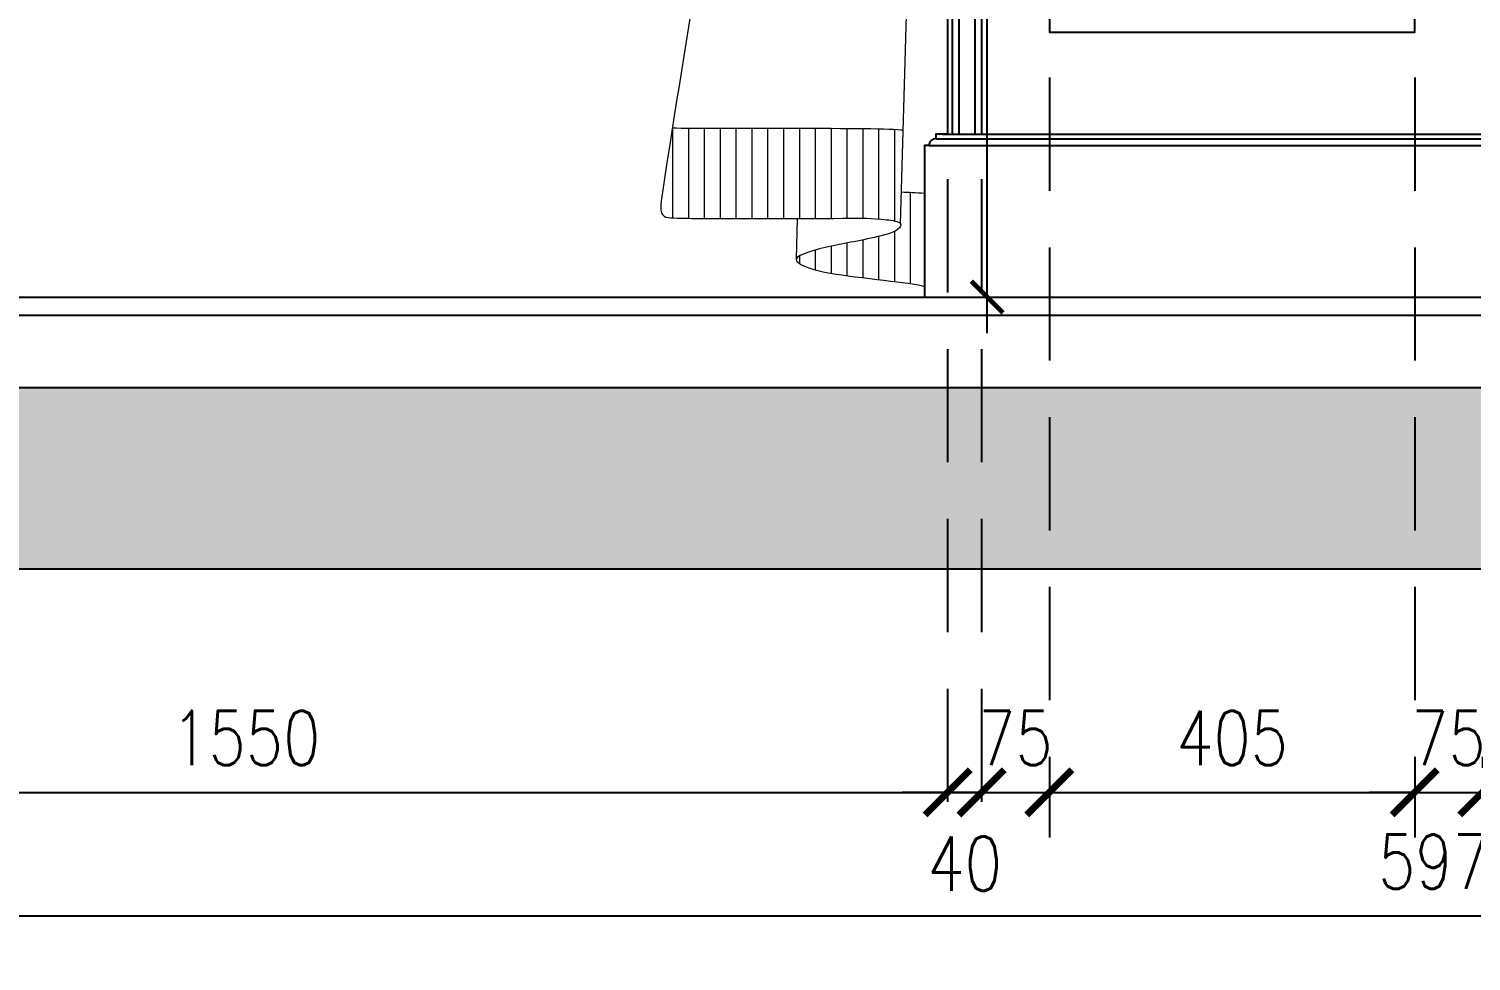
# Model space of a CAD drawing. Header units: inches. Extents: x -12478 to 399182, y -16583 to 525552.
# Drawn here: x 23751 to 25343, y 18129 to 19158 of the extents above; entities that cross this region are included whole.
import ezdxf

# ---------------------------------------------------------------- set-up
doc = ezdxf.new("R2010")
doc.units = ezdxf.units.IN
doc.header["$LTSCALE"] = 1000
doc.header["$MEASUREMENT"] = 0
for name, pattern in [('DASHED', [0.75, 0.5, -0.25]), ('HIDDEN', [0.375, 0.25, -0.125]), ('HIDDEN2', [0.1875, 0.125, -0.0625])]:
    doc.linetypes.add(name, pattern=pattern)
for name, color, linetype in [('A-DIM', 9, 'Continuous'), ('A-Hidden', 8, 'HIDDEN'), ('Layer1', 1, 'Continuous'), ('Layer3', 3, 'Continuous'), ('Layer7', 8, 'Continuous')]:
    doc.layers.add(name, color=color, linetype=linetype)
doc.layers.add('Fabric', color=253, linetype='Continuous', lineweight=0)
doc.layers.add('Wood treillis', color=111, linetype='Continuous', lineweight=0)
doc.styles.add('ST9', font='romans.shx', dxfattribs={"width": 0.8})
doc.styles.add('ZZ-Dim All', font='romans.shx', dxfattribs={"width": 0.8})
doc.dimstyles.new('DIM-100', dxfattribs={"dimscale": 50, "dimtxt": 1.25, "dimasz": 1, "dimexe": 1, "dimexo": 1, "dimgap": 0.6, "dimtad": 1, "dimdec": 0, "dimrnd": 5, "dimdsep": 46, "dimtxsty": 'ZZ-Dim All', "dimblk1": 'ARCHTICK', "dimblk2": 'ARCHTICK', "dimsah": 1, "dimcen": 1, "dimdle": 1, "dimclrd": 256, "dimclre": 8, "dimclrt": 256, "dimazin": 2, "dimtfac": 1, "dimtdec": 0, "dimtix": 1, "dimtmove": 2, "dimatfit": 2, "dimfxl": 0.1, "dimtolj": 1, "dimtzin": 0, "dimlwd": -1, "dimlwe": -1, "dimarcsym": 0})
doc.dimstyles.new('DIM-20', dxfattribs={"dimscale": 1000, "dimtxt": 0.044, "dimasz": 0.035, "dimexe": 0.022, "dimexo": 0.022, "dimgap": 0.022, "dimtad": 1, "dimdec": 0, "dimzin": 0, "dimdsep": 46, "dimtxsty": 'ST9', "dimblk1": 'ARCHTICK', "dimblk2": 'ARCHTICK', "dimsah": 1, "dimcen": 0.088, "dimdle": 0.04, "dimclrd": 256, "dimclre": 256, "dimclrt": 3, "dimadec": 0, "dimazin": 0, "dimtfac": 1, "dimtdec": 0, "dimtix": 1, "dimtofl": 0, "dimtmove": 1, "dimatfit": 3, "dimldrblk": 'CLOSED', "dimfxl": 1, "dimtolj": 1, "dimtzin": 0, "dimarcsym": 0})

# ---------------------------------------------------------------- blocks, each defined once
blk = doc.blocks.new('_ARCHTICK')
at = {"color": 0, "linetype": 'ByBlock', "const_width": 0.15}
blk.add_lwpolyline([(-0.5, -0.5), (0.5, 0.5)], dxfattribs=at)
blk = doc.blocks.new('*D329')
at = {"layer": 'A-DIM', "color": 8, "linetype": 'HIDDEN2', "transparency": 16777216}
for p, q in [((23215.5, 18992.1), (23215.5, 18265.2)), ((24765, 18992.1), (24765, 18265.2))]:
    blk.add_line(p, q, dxfattribs=at)
at = {"layer": 'A-DIM', "transparency": 16777216}
blk.add_line((23165.5, 18315.2), (24815, 18315.2), dxfattribs=at)
at = {"layer": 'Defpoints', "color": 0, "transparency": 16777216}
for p in [(23215.5, 19042.1, 0), (24765, 19042.1, 0), (24765, 18315.2)]:
    blk.add_point(p, dxfattribs=at)
at = {"layer": 'A-DIM', "transparency": 16777216, "xscale": 50, "yscale": 50, "zscale": 50, "rotation": 180}
blk.add_blockref('_ARCHTICK', (23215.5, 18315.2), dxfattribs=at)
at = {"layer": 'A-DIM', "transparency": 16777216, "xscale": 50, "yscale": 50, "zscale": 50}
blk.add_blockref('_ARCHTICK', (24765, 18315.2), dxfattribs=at)
at = {"layer": 'A-DIM', "color": 3, "transparency": 16777216, "insert": (23990.3, 18375.2), "char_height": 60, "attachment_point": 5, "style": 'ZZ-Dim All'}
blk.add_mtext('\\A1;1550', dxfattribs=at)
blk = doc.blocks.new('*D330')
at = {"layer": 'A-DIM', "color": 8, "linetype": 'HIDDEN2', "transparency": 16777216}
for p, q in [((24765, 18992.1), (24765, 18265.2)), ((24802.5, 18992.1), (24802.5, 18265.2))]:
    blk.add_line(p, q, dxfattribs=at)
at = {"layer": 'A-DIM', "transparency": 16777216}
for p, q in [((24765, 18315.2), (24715, 18315.2)), ((24765, 18315.2), (24802.5, 18315.2)), ((24802.5, 18315.2), (24852.5, 18315.2))]:
    blk.add_line(p, q, dxfattribs=at)
at = {"layer": 'Defpoints', "color": 0, "transparency": 16777216}
for p in [(24765, 19042.1, 0), (24802.5, 19042.1, 0), (24802.5, 18315.2)]:
    blk.add_point(p, dxfattribs=at)
at = {"layer": 'A-DIM', "transparency": 16777216, "xscale": 50, "yscale": 50, "zscale": 50}
blk.add_blockref('_ARCHTICK', (24765, 18315.2), dxfattribs=at)
at = {"layer": 'A-DIM', "transparency": 16777216, "xscale": 50, "yscale": 50, "zscale": 50, "rotation": 180}
blk.add_blockref('_ARCHTICK', (24802.5, 18315.2), dxfattribs=at)
at = {"layer": 'A-DIM', "color": 3, "transparency": 16777216, "insert": (24783.8, 18236.5), "char_height": 60, "attachment_point": 5, "style": 'ZZ-Dim All'}
blk.add_mtext('\\A1;40', dxfattribs=at)
blk = doc.blocks.new('*D331')
at = {"layer": 'A-DIM', "color": 8, "linetype": 'HIDDEN2', "transparency": 16777216}
for p, q in [((24877.3, 19104.5), (24877.3, 18265.2)), ((24802.5, 18992.1), (24802.5, 18265.2))]:
    blk.add_line(p, q, dxfattribs=at)
at = {"layer": 'A-DIM', "transparency": 16777216}
for p, q in [((24802.5, 18315.2), (24752.5, 18315.2)), ((24802.5, 18315.2), (24877.3, 18315.2)), ((24877.3, 18315.2), (24927.3, 18315.2))]:
    blk.add_line(p, q, dxfattribs=at)
at = {"layer": 'Defpoints', "color": 0, "transparency": 16777216}
for p in [(24877.3, 19154.5, 0), (24802.5, 19042.1, 0), (24877.3, 18315.2)]:
    blk.add_point(p, dxfattribs=at)
at = {"layer": 'A-DIM', "transparency": 16777216, "xscale": 50, "yscale": 50, "zscale": 50}
blk.add_blockref('_ARCHTICK', (24802.5, 18315.2), dxfattribs=at)
at = {"layer": 'A-DIM', "transparency": 16777216, "xscale": 50, "yscale": 50, "zscale": 50, "rotation": 180}
blk.add_blockref('_ARCHTICK', (24877.3, 18315.2), dxfattribs=at)
at = {"layer": 'A-DIM', "color": 3, "transparency": 16777216, "insert": (24839.9, 18375.2), "char_height": 60, "attachment_point": 5, "style": 'ZZ-Dim All'}
blk.add_mtext('\\A1;75', dxfattribs=at)
blk = doc.blocks.new('*D332')
at = {"layer": 'A-DIM', "color": 8, "linetype": 'HIDDEN2', "transparency": 16777216}
for p, q in [((24877.3, 19104.5), (24877.3, 18265.2)), ((25280.6, 19104.5), (25280.6, 18265.2))]:
    blk.add_line(p, q, dxfattribs=at)
at = {"layer": 'A-DIM', "transparency": 16777216}
blk.add_line((24827.3, 18315.2), (25330.6, 18315.2), dxfattribs=at)
at = {"layer": 'Defpoints', "color": 0, "transparency": 16777216}
for p in [(24877.3, 19154.5, 0), (25280.6, 19154.5, 0), (25280.6, 18315.2)]:
    blk.add_point(p, dxfattribs=at)
at = {"layer": 'A-DIM', "transparency": 16777216, "xscale": 50, "yscale": 50, "zscale": 50, "rotation": 180}
blk.add_blockref('_ARCHTICK', (24877.3, 18315.2), dxfattribs=at)
at = {"layer": 'A-DIM', "transparency": 16777216, "xscale": 50, "yscale": 50, "zscale": 50}
blk.add_blockref('_ARCHTICK', (25280.6, 18315.2), dxfattribs=at)
at = {"layer": 'A-DIM', "color": 3, "transparency": 16777216, "insert": (25079, 18375.2), "char_height": 60, "attachment_point": 5, "style": 'ZZ-Dim All'}
blk.add_mtext('\\A1;405', dxfattribs=at)
blk = doc.blocks.new('*D333')
at = {"layer": 'A-DIM', "color": 8, "linetype": 'HIDDEN2', "transparency": 16777216}
for p, q in [((25280.6, 19104.5), (25280.6, 18265.2)), ((25355.3, 19104.5), (25355.3, 18265.2))]:
    blk.add_line(p, q, dxfattribs=at)
at = {"layer": 'A-DIM', "transparency": 16777216}
for p, q in [((25280.6, 18315.2), (25230.6, 18315.2)), ((25280.6, 18315.2), (25355.3, 18315.2)), ((25355.3, 18315.2), (25405.3, 18315.2))]:
    blk.add_line(p, q, dxfattribs=at)
at = {"layer": 'Defpoints', "color": 0, "transparency": 16777216}
for p in [(25280.6, 19154.5, 0), (25355.3, 19154.5, 0), (25355.3, 18315.2)]:
    blk.add_point(p, dxfattribs=at)
at = {"layer": 'A-DIM', "transparency": 16777216, "xscale": 50, "yscale": 50, "zscale": 50}
blk.add_blockref('_ARCHTICK', (25280.6, 18315.2), dxfattribs=at)
at = {"layer": 'A-DIM', "transparency": 16777216, "xscale": 50, "yscale": 50, "zscale": 50, "rotation": 180}
blk.add_blockref('_ARCHTICK', (25355.3, 18315.2), dxfattribs=at)
at = {"layer": 'A-DIM', "color": 3, "transparency": 16777216, "insert": (25317.9, 18375.2), "char_height": 60, "attachment_point": 5, "style": 'ZZ-Dim All'}
blk.add_mtext('\\A1;75', dxfattribs=at)
blk = doc.blocks.new('*D334')
at = {"layer": 'A-DIM', "color": 8, "linetype": 'HIDDEN2', "transparency": 16777216}
for p, q in [((25355.3, 19104.5), (25355.3, 18265.2)), ((26713.2, 19104.5), (26713.2, 18265.2))]:
    blk.add_line(p, q, dxfattribs=at)
at = {"layer": 'A-DIM', "transparency": 16777216}
blk.add_line((25305.3, 18315.2), (26763.2, 18315.2), dxfattribs=at)
at = {"layer": 'Defpoints', "color": 0, "transparency": 16777216}
for p in [(25355.3, 19154.5, 0), (26713.2, 19154.5, 0), (26713.2, 18315.2)]:
    blk.add_point(p, dxfattribs=at)
at = {"layer": 'A-DIM', "transparency": 16777216, "xscale": 50, "yscale": 50, "zscale": 50, "rotation": 180}
blk.add_blockref('_ARCHTICK', (25355.3, 18315.2), dxfattribs=at)
at = {"layer": 'A-DIM', "transparency": 16777216, "xscale": 50, "yscale": 50, "zscale": 50}
blk.add_blockref('_ARCHTICK', (26713.2, 18315.2), dxfattribs=at)
at = {"layer": 'A-DIM', "color": 3, "transparency": 16777216, "insert": (26034.2, 18375.2), "char_height": 60, "attachment_point": 5, "style": 'ZZ-Dim All'}
blk.add_mtext('\\A1;1360', dxfattribs=at)
blk = doc.blocks.new('*D356')
at = {"layer": 'A-DIM', "color": 8, "linetype": 'HIDDEN2', "transparency": 16777216}
for p, q in [((28310, 18992), (28310, 18128.8)), ((22335, 18812), (22335, 18128.8))]:
    blk.add_line(p, q, dxfattribs=at)
at = {"layer": 'A-DIM', "transparency": 16777216}
blk.add_line((22285, 18178.8), (28360, 18178.8), dxfattribs=at)
at = {"layer": 'Defpoints', "color": 0, "transparency": 16777216}
for p in [(28310, 19042, 0), (22335, 18862, 0), (28310, 18178.8)]:
    blk.add_point(p, dxfattribs=at)
at = {"layer": 'A-DIM', "transparency": 16777216, "xscale": 50, "yscale": 50, "zscale": 50, "rotation": 180}
blk.add_blockref('_ARCHTICK', (22335, 18178.8), dxfattribs=at)
at = {"layer": 'A-DIM', "transparency": 16777216, "xscale": 50, "yscale": 50, "zscale": 50}
blk.add_blockref('_ARCHTICK', (28310, 18178.8), dxfattribs=at)
at = {"layer": 'A-DIM', "color": 3, "transparency": 16777216, "insert": (25322.5, 18238.8), "char_height": 60, "attachment_point": 5, "style": 'ZZ-Dim All'}
blk.add_mtext('\\A1;5975', dxfattribs=at)
blk = doc.blocks.new('A$C4cf03dc6')
at = {"layer": 'Fabric', "lineweight": 0}
for p, q in [((1499.8, 76.1, 0), (1499.8, 176, 0)), ((1517.3, 75.7, 0), (1517.3, 175.1, 0)), ((1534.8, 75.5, 0), (1534.8, 174.7, 0)), ((1552.3, 75.4, 0), (1552.3, 174.6, 0)), ((1569.8, 75.4, 0), (1569.8, 174.5, 0)), ((1587.3, 75.3, 0), (1587.3, 174.4, 0)), ((1604.8, 75.3, 0), (1604.8, 174.4, 0)), ((1622.3, 75.4, 0), (1622.3, 174.4, 0)), ((1639.8, 75.5, 0), (1639.8, 174.5, 0)), ((1657.3, 75.5, 0), (1657.3, 174.5, 0)), ((1674.8, 75.7, 0), (1674.8, 174.6, 0)), ((1692.3, 75.8, 0), (1692.3, 174.8, 0)), ((1709.8, 75.9, 0), (1709.8, 174.9, 0)), ((1727.3, 75, 0), (1727.3, 174.9, 0)), ((1744.8, 72.8, 0), (1744.8, 174, 0)), ((1762.3, 4.6, 0), (1762.3, 104.4, 0)), ((1692.3, 12.5, 0), (1692.3, 48.5, 0)), ((1709.8, 10.2, 0), (1709.8, 52, 0)), ((1727.3, 8.2, 0), (1727.3, 55.9, 0)), ((1744.8, 6.3, 0), (1744.8, 61.5, 0)), ((1639.8, 25.7, 0), (1639.8, 34.3, 0)), ((1657.3, 18.8, 0), (1657.3, 40.8, 0)), ((1674.8, 15, 0), (1674.8, 45, 0))]:
    blk.add_line(p, q, dxfattribs=at)
at = {"layer": 'Fabric', "lineweight": 0, "elevation": 0}
for points in [[(1751.2, 69.3), (1781.7, 1134.5)], [(1636.1, 30.7), (1637.5, 75.4)]]:
    blk.add_lwpolyline(points, dxfattribs=at)
at = {"layer": 'Fabric', "lineweight": 0}
blk.add_open_spline([(1655, 1163.3, 0), (1654.5, 1159, 0), (1653.9, 1154.6, 0), (1653.3, 1150.3, 0), (1652.4, 1143.3, 0), (1651.4, 1136.4, 0), (1650.5, 1129.4, 0), (1650.5, 1129.4, 0), (1650.5, 1129.4, 0), (1650.5, 1129.4, 0), (1595.1, 713.6, 0), (1544.5, 477.9, 0), (1484.1, 76.9, 0), (1505.3, 75.8, 0), (1584.6, 75.1, 0), (1657.1, 75.5, 0), (1722.7, 76.1, 0), (1752.9, 72.1, 0), (1749.5, 61.5, 0), (1711.9, 51.6, 0), (1671.7, 45.6, 0), (1627, 32.5, 0), (1653.6, 17.9, 0), (1719.2, 8.2, 0), (1781.6, 2.4, 0), (1777.6, -0.6)], degree=3, knots=[185.942654, 185.942654, 185.942654, 185.942654, 194.933462, 194.933462, 194.933462, 209.256711, 209.256711, 209.256711, 209.258227, 209.258227, 209.258227, 1067.803273, 1090.343366, 1101.041024, 1124.788132, 1253.632328, 1281.505184, 1291.97919, 1296.93529, 1312.115972, 1346.838143, 1377.534104, 1387.5713, 1425.177123, 1520.355421, 1520.355421, 1520.355421, 1520.355421], dxfattribs=at)
for points in [[(1499.4, 175.6, 0), (1541.9, 174.3, 0), (1730.8, 176.6, 0), (1754.2, 173.3, 0)], [(1752.3, 104.9, 0), (1759.4, 104.6, 0), (1768.1, 104.2, 0), (1777.6, 103.6, 0)]]:
    blk.add_open_spline(points, degree=3, dxfattribs=at)
blk = doc.blocks.new('*D362')
at = {"layer": 'A-DIM', "lineweight": -2, "transparency": 16777216}
for p, q in [((24808.6, 18822.1), (24808.6, 22214.1)), ((24811.6, 22174.1), (24830.6, 22174.1)), ((24811.6, 18862.1), (24830.6, 18862.1))]:
    blk.add_line(p, q, dxfattribs=at)
at = {"layer": 'Defpoints', "color": 0, "transparency": 16777216}
for p in [(24789.6, 22174.1, 0), (24808.6, 22174.1), (24789.6, 18862.1, 0)]:
    blk.add_point(p, dxfattribs=at)
at = {"layer": 'A-DIM', "lineweight": -2, "transparency": 16777216, "xscale": 35, "yscale": 35, "zscale": 35}
for p, rotation in [((24808.6, 22174.1), 90), ((24808.6, 18862.1), 270)]:
    blk.add_blockref('_ARCHTICK', p, dxfattribs=dict(at, rotation=rotation))
at = {"layer": 'A-DIM', "color": 3, "transparency": 16777216, "insert": (24753.6, 20518.1), "char_height": 66, "attachment_point": 5, "rotation": 90, "style": 'ST9'}
blk.add_mtext('\\A1;3312', dxfattribs=at)
blk = doc.blocks.new('_CLOSED')
at = {"color": 0, "linetype": 'ByBlock'}
for p, q in [((-1, 0.167), (0, 0)), ((-1, 0.167), (-1, -0.167)), ((0, 0), (-1, -0.167)), ((0, 0), (-1, 0))]:
    blk.add_line(p, q, dxfattribs=at)

msp = doc.modelspace()

# ---------------------------------------------------------------- hatches: boundary and pattern name
at = {"layer": 'Layer7'}
h = msp.add_hatch(dxfattribs=at)
h.set_pattern_fill('AR-CONC', color=256, scale=10, style=0)
h.set_pattern_definition([(50, (-18532.32, 29239.3), (71.72602, -6.27521), [7.5, -82.5]), (355, (-18532.32, 29239.3), (-13.87513, 75.21921), [6, -66]), (100.4514, (-18526.34, 29238.78), (57.85094, 68.94395), [6.37402, -70.11421]), (46.1842, (-18532.32, 29259.3), (106.7241, -16.5519), [11.25, -123.75]), (96.6356, (-18523.43, 29257.92), (93.46627, 97.41179), [9.56103, -105.1713]), (351.1842, (-18532.32, 29259.3), (93.4662, 97.41186), [9, -99]), (21, (-18522.32, 29254.3), (59.690705, -40.26189), [7.5, -82.5]), (326, (-18522.32, 29254.3), (24.33153, 72.515), [6, -66]), (71.4514, (-18517.346, 29250.95), (84.02226, 32.25305), [6.37402, -70.11421]), (37.5, (-18532.32, 29239.302), (1.215986, 33.289385), [0, -65.2, 0, -67, 0, -66.25]), (7.5, (-18532.32, 29239.302), (26.306954, 39.44117), [0, -38.2, 0, -63.7, 0, -25.25]), (327.5, (-18554.62, 29239.302), (53.382244, -2.255487), [0, -25, 0, -78, 0, -103.5]), (317.5, (-18564.62, 29239.302), (58.318617, 10.0105), [0, -32.5, 0, -51.8, 0, -73.5])])
h.paths.add_polyline_path([(28510.1, 18562.1), (28510.1, 18762.1), (21965, 18762.1), (21965, 18562.1)])

# ---------------------------------------------------------------- linework, layer by layer
at = {"layer": 'A-Hidden', "linetype": 'DASHED', "lineweight": 0, "ltscale": 10}
msp.add_line((30610.3, 18862, 0), (17330.2, 18862, 0), dxfattribs=at)
at = {"layer": 'Layer1'}
for p, q in [((21965, 18862.1, 0), (28330, 18862.1, 0)), ((21965, 18842.1, 0), (28330, 18842.1, 0))]:
    msp.add_line(p, q, dxfattribs=at)
at = {"layer": 'Layer3'}
for p, q in [((21965, 18762.1, 0), (28530.1, 18762.1, 0)), ((21965, 18562.1, 0), (28530.1, 18562.1, 0))]:
    msp.add_line(p, q, dxfattribs=at)
at = {"layer": 'Wood treillis', "lineweight": -2}
for p, q in [((24744.5, 19029.6, 0), (28258.2, 19029.5, 0)), ((24752, 19037, 0), (28270.7, 19037, 0)), ((24764.5, 19042.1, 0), (28310, 19042, 0))]:
    msp.add_line(p, q, dxfattribs=at)
at = {"layer": 'Wood treillis', "lineweight": -2, "elevation": 0}
for points in [[(23177.5, 19042.1), (23177.5, 21062, -0.999994), (24802.5, 21062), (24802.5, 19042.1)], [(23185, 19042.1), (23185, 21062, -0.999994), (24795, 21062), (24795, 19042.1)], [(23202.5, 19042.1), (23202.5, 21062, -0.999994), (24777.5, 21062), (24777.5, 19042.1)], [(23210, 19042.1), (23210, 21062, -0.999994), (24770, 21062), (24770, 19042.1)], [(23215, 19042.1), (23215, 21062, -0.999994), (24765, 21062), (24765, 19042.1)], [(24759.5, 19042.1), (24764.5, 19042.1), (24764.5, 19042.1), (24764.5, 19042.1), (24752, 19042.1), (24752, 19037.1, 0.414214), (24744.5, 19029.6), (24739.5, 19029.6), (24739.5, 18862.1)]]:
    msp.add_lwpolyline(points, format="xyb", dxfattribs=at)
msp.add_lwpolyline([(25259.8, 19154.5), (25280.6, 19154.5), (25280.5, 21874.5), (25259.8, 21874.5), (24877.5, 21874.5), (24877.3, 19154.5)], close=True, dxfattribs=at)

# ---------------------------------------------------------------- block references
at = {"layer": 'A-DIM'}
msp.add_blockref('A$C4cf03dc6', (22961.9, 18873.3), dxfattribs=at)

# ---------------------------------------------------------------- dimensions: what is measured, and where the dimension line sits
dim = msp.add_linear_dim(base=(24808.6, 22174.1, 0), p1=(24789.6, 18862.1, 0), p2=(24789.6, 22174.1, 0), angle=90, dimstyle='DIM-20', override={"dimtxt": 0.066}, dxfattribs=at)
dim.commit()
dim.dimension.update_dxf_attribs({"geometry": '*D362', "text_midpoint": (24753.6, 20518.1, 0)})
for base, p1, p2, picture, middle in [((24877.3, 18315.2), (24802.5, 19042.1, 0), (24877.3, 19154.5, 0), '*D331', (24839.9, 18375.2)), ((25280.6, 18315.2), (24877.3, 19154.5, 0), (25280.6, 19154.5, 0), '*D332', (25079, 18375.2)), ((25355.3, 18315.2), (25280.6, 19154.5, 0), (25355.3, 19154.5, 0), '*D333', (25317.9, 18375.2)), ((26713.2, 18315.2), (25355.3, 19154.5, 0), (26713.2, 19154.5, 0), '*D334', (26034.2, 18375.2)), ((28310, 18178.8, 0), (22335, 18862, 0), (28310, 19042, 0), '*D356', (25322.5, 18238.8, 0)), ((24765.0179, 18315.2487), (23215.4938, 19042.0533, 0), (24765.0179, 19042.0532, 0), '*D329', (23990.2559, 18375.2487))]:
    dim = msp.add_linear_dim(base=base, p1=p1, p2=p2, dimstyle='DIM-100', override={"dimtxt": 1.2, "dimclrt": 3}, dxfattribs=at)
    dim.commit()
    dim.dimension.update_dxf_attribs({"geometry": picture, "text_midpoint": middle})
dim = msp.add_linear_dim(base=(24802.5207, 18315.2487), p1=(24765.0179, 19042.0532, 0), p2=(24802.5207, 19042.0529, 0), dimstyle='DIM-100', override={"dimtxt": 1.2, "dimclrt": 3}, dxfattribs=at)
dim.commit()
dim.dimension.update_dxf_attribs({"geometry": '*D330', "text_midpoint": (24783.7693, 18236.4775), "dimtype": 160})

doc.saveas('drawing.dxf')
